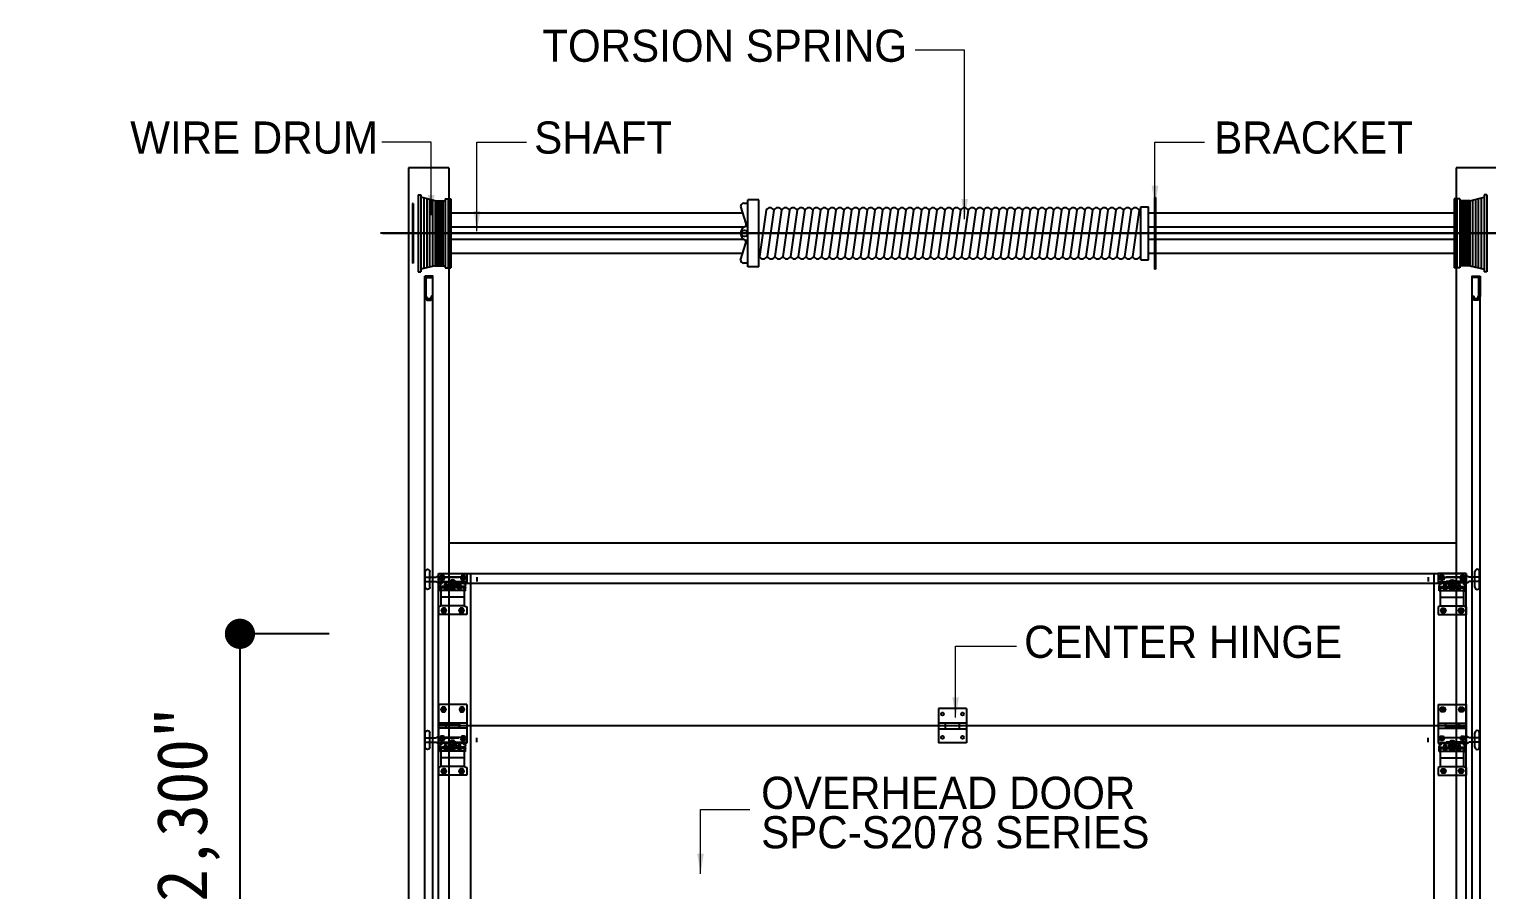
# Model space of a CAD drawing. Header units: millimetres. Extents: x 909 to 159266, y 137 to 21462.
# Drawn here: x 28010 to 31627, y 11024 to 13160 of the extents above; entities that cross this region are included whole.
import ezdxf

# ---------------------------------------------------------------- set-up
doc = ezdxf.new("R2010")
doc.units = ezdxf.units.MM
doc.header["$LTSCALE"] = 50
doc.header["$MEASUREMENT"] = 0
doc.linetypes.add('HIDDEN', pattern=[2, 1, -1])
doc.linetypes.add('HIDDEN2', pattern=[0.1875, 0.125, -0.0625])
doc.layers.get('Defpoints').update_dxf_attribs({"color": 181})
for name, color, linetype in [('252', 252, 'Continuous'), ('DIM', 7, 'Continuous'), ('OHD Frame', 2, 'Continuous'), ('OHD Panel', 5, 'Continuous'), ('OHD Track', 4, 'Continuous')]:
    doc.layers.add(name, color=color, linetype=linetype)
doc.styles.add('2020음성 1차', font='나눔고딕Bold.ttf')
doc.styles.get("Standard").update_dxf_attribs({"font": 'NanumGothicBold.ttf'})
doc.styles.add('돋움체', font='')
doc.styles.add('헤드라인', font='')
doc.styles.get('돋움체').set_extended_font_data('DotumChe')
doc.styles.get('헤드라인').set_extended_font_data('HY울릉도M')
doc.dimstyles.new('ISO-25', dxfattribs={"dimtxt": 2.5, "dimasz": 2.5, "dimexe": 1.25, "dimexo": 0.625, "dimtad": 1, "dimtxsty": 'Standard', "dimcen": 2.5, "dimadec": 0, "dimazin": 0, "dimtfac": 1, "dimtmove": 0, "dimatfit": 3, "dimfxl": 1, "dimarcsym": 0})
doc.dimstyles.new('류재성$0', dxfattribs={"dimscale": 50, "dimtxt": 3, "dimasz": 1.5, "dimexe": 0, "dimexo": 2, "dimgap": 1, "dimtad": 1, "dimdec": 0, "dimdsep": 46, "dimlunit": 6, "dimtxsty": '2020음성 1차', "dimblk1": 'DOT', "dimblk2": 'DOT', "dimsah": 1, "dimcen": 0.09, "dimclrt": 4, "dimadec": 0, "dimazin": 0, "dimtfac": 1, "dimtdec": 4, "dimtofl": 0, "dimtmove": 0, "dimatfit": 3, "dimldrblk": 'DOT', "dimfxl": 1, "dimtolj": 1, "dimtzin": 0, "dimarcsym": 0})

# ---------------------------------------------------------------- blocks, each defined once
blk = doc.blocks.new('_Dot')
at = {"layer": 'DIM', "color": 0, "lineweight": -2}
blk.add_line((-0.5, 0), (-1, 0), dxfattribs=at)
at = {"layer": 'DIM', "color": 0, "const_width": 0.5}
blk.add_lwpolyline([(-0.25, 0, 1), (0.25, 0, 1)], format="xyb", close=True, dxfattribs=at)
blk = doc.blocks.new('*D5539')
at = {"layer": '252', "color": 0, "lineweight": -2}
for p, q in [((28755, 11659.3), (28533.3, 11659.3)), ((28533.3, 11584.3), (28533.3, 9434.3)), ((28755, 9359.3), (28533.3, 9359.3))]:
    blk.add_line(p, q, dxfattribs=at)
at = {"layer": 'Defpoints', "color": 0}
for p in [(28855, 11659.3), (28533.3, 9359.3), (28855, 9359.3)]:
    blk.add_point(p, dxfattribs=at)
at = {"layer": '252', "color": 0, "linetype": 'ByBlock', "lineweight": -2, "xscale": 75, "yscale": 75, "zscale": 75}
for p, rotation in [((28533.3, 11659.3), 90), ((28533.3, 9359.3), 270)]:
    blk.add_blockref('_Dot', p, dxfattribs=dict(at, rotation=rotation))
at = {"layer": '252', "color": 4, "insert": (28405.4, 10509.3), "char_height": 125, "attachment_point": 5, "rotation": 90, "style": '돋움체'}
blk.add_mtext('\\A1;OPENING HEIGHT = "2,300"', dxfattribs=at)
blk = doc.blocks.new('2인치 TOP HINGE')
at = {"color": 8}
for p, q in [((63213.5, 108405.5, 0), (63213.5, 108382.5, 0)), ((63283.5, 108405.5, 0), (63213.5, 108405.5, 0)), ((63283.5, 108405.5, 0), (63283.5, 108382.5, 0)), ((63305, 108371.2, 0), (63305, 108409.7, 0)), ((63316.5, 108371.2, 0), (63316.5, 108409.7, 0)), ((63213.5, 108396.4, 0), (63283.5, 108396.4, 0)), ((63213.5, 108382.5, 0), (63241.5, 108382.5, 0)), ((63219.1, 108378.8, 0), (63214.5, 108382.5, 0)), ((63216.5, 108362, 0), (63216.5, 108375.3, 0)), ((63220.5, 108380, 0), (63217.5, 108382.5, 0)), ((63219.5, 108325.5, 0), (63219.5, 108367.6, 0)), ((63220.5, 108372.6, 0), (63228.7, 108372.6, 0)), ((63221.5, 108369.6, 0), (63228.5, 108369.6, 0)), ((63228.5, 108365, 0), (63228.5, 108369.6, 0)), ((63228.7, 108372.6, 0), (63228.7, 108378.2, 0)), ((63228.7, 108365.1, 0), (63228.7, 108369, 0)), ((63229, 108372, 0), (63229, 108378.1, 0)), ((63229.2, 108368.5, 0), (63233.7, 108368.5, 0)), ((63229.5, 108371.5, 0), (63233.5, 108371.5, 0)), ((63234, 108372, 0), (63234, 108378.1, 0)), ((63234.2, 108372.6, 0), (63234.2, 108378.2, 0)), ((63234.2, 108372.6, 0), (63239, 108372.6, 0)), ((63234.2, 108365.1, 0), (63234.2, 108369, 0)), ((63234.5, 108372.6, 0), (63239, 108372.6, 0)), ((63234.5, 108369.6, 0), (63239, 108369.6, 0)), ((63234.5, 108369.6, 0), (63239, 108369.6, 0)), ((63234.5, 108365, 0), (63234.5, 108369.6, 0)), ((63234.5, 108369.1, 0), (63234.5, 108369.1, 0)), ((63239.7, 108374.4, 0), (63239, 108372.6, 0)), ((63239.5, 108378.4, 0), (63239.5, 108377.2, 0)), ((63241.5, 108385.6, 0), (63241.5, 108379.7, 0)), ((63241.5, 108379.7, 0), (63248.5, 108376.7, 0)), ((63241.6, 108375.7, 0), (63242.7, 108375.7, 0)), ((63243.2, 108375, 0), (63241.8, 108371.5, 0)), ((63247.6, 108382.7, 0), (63242.4, 108384.3, 0)), ((63243.5, 108363.5, 0), (63243.5, 108374.7, 0)), ((63243.6, 108387.1, 0), (63244.3, 108387.1, 0)), ((63243.7, 108370.7, 0), (63243.7, 108374.2, 0)), ((63243.7, 108374.2, 0), (63253.2, 108374.2, 0)), ((63243.7, 108370.7, 0), (63253.2, 108370.7, 0)), ((63244, 108387.7, 0), (63244.1, 108387.9, 0)), ((63244.3, 108387.3, 0), (63244, 108387.6, 0)), ((63244, 108386.8, 0), (63244.3, 108387.2, 0)), ((63244.3, 108386.4, 0), (63244, 108386.7, 0)), ((63244, 108385.9, 0), (63244.3, 108386.3, 0)), ((63244.3, 108385.5, 0), (63244, 108385.8, 0)), ((63244, 108385, 0), (63244.3, 108385.3, 0)), ((63244.3, 108384.6, 0), (63244, 108384.9, 0)), ((63244.1, 108384.2, 0), (63244.3, 108384.4, 0)), ((63248.5, 108381.6, 0), (63248.5, 108376.7, 0)), ((63248.5, 108376.7, 0), (63255.5, 108379.7, 0)), ((63249.3, 108382.7, 0), (63254.6, 108384.3, 0)), ((63252.9, 108387.3, 0), (63252.6, 108387.6, 0)), ((63252.6, 108386.8, 0), (63252.9, 108387.2, 0)), ((63252.9, 108386.4, 0), (63252.6, 108386.7, 0)), ((63252.6, 108385.9, 0), (63252.9, 108386.3, 0)), ((63252.9, 108385.5, 0), (63252.6, 108385.8, 0)), ((63252.6, 108385, 0), (63252.9, 108385.3, 0)), ((63252.9, 108384.6, 0), (63252.6, 108384.9, 0)), ((63252.6, 108384.1, 0), (63252.9, 108384.4, 0)), ((63252.9, 108387.1, 0), (63253.3, 108387.1, 0)), ((63253.2, 108370.7, 0), (63253.2, 108374.2, 0)), ((63253.5, 108363.5, 0), (63253.5, 108374.7, 0)), ((63253.5, 108372.6, 0), (63262.7, 108372.6, 0)), ((63253.5, 108369.6, 0), (63262.5, 108369.6, 0)), ((63255.5, 108385.6, 0), (63255.5, 108379.7, 0)), ((63255.5, 108382.5, 0), (63283.5, 108382.5, 0)), ((63257.5, 108378.4, 0), (63257.5, 108377.2, 0)), ((63262.5, 108365, 0), (63262.5, 108369.6, 0)), ((63262.5, 108369.1, 0), (63262.5, 108369.1, 0)), ((63262.7, 108372.6, 0), (63262.7, 108378.2, 0)), ((63262.7, 108365.1, 0), (63262.7, 108369, 0)), ((63263, 108372, 0), (63263, 108378.1, 0)), ((63267.7, 108368.5, 0), (63263.2, 108368.5, 0)), ((63267.5, 108371.5, 0), (63263.5, 108371.5, 0)), ((63268, 108372, 0), (63268, 108378.1, 0)), ((63268.2, 108372.6, 0), (63268.2, 108378.2, 0)), ((63268.2, 108372.6, 0), (63276.5, 108372.6, 0)), ((63268.2, 108365.1, 0), (63268.2, 108369, 0)), ((63268.5, 108369.6, 0), (63275.5, 108369.6, 0)), ((63268.5, 108365, 0), (63268.5, 108369.6, 0)), ((63276.4, 108380, 0), (63279.5, 108382.5, 0)), ((63277.5, 108325.5, 0), (63277.5, 108367.6, 0)), ((63277.8, 108378.8, 0), (63282.5, 108382.5, 0)), ((63280.5, 108362, 0), (63280.5, 108375.3, 0)), ((63216.5, 108362, 0), (63219.5, 108362, 0)), ((63219.5, 108363, 0), (63277.5, 108363, 0)), ((63219.5, 108346, 0), (63277.5, 108346, 0)), ((63243.5, 108363.5, 0), (63253.5, 108363.5, 0)), ((63277.5, 108362, 0), (63280.5, 108362, 0)), ((63220.5, 108324.5, 0), (63213.5, 108322.5, 0)), ((63213.5, 108322.5, 0), (63213.5, 108303.5, 0)), ((63213.5, 108303.5, 0), (63283.5, 108303.5, 0)), ((63220.5, 108324.5, 0), (63276.5, 108324.5, 0)), ((63276.5, 108324.5, 0), (63283.5, 108322.5, 0)), ((63283.5, 108322.5, 0), (63283.5, 108303.5, 0))]:
    blk.add_line(p, q, dxfattribs=at)
at = {"color": 8, "linetype": 'HIDDEN'}
for p, q in [((63283.5, 108396, 0), (63188.5, 108396, 0)), ((63188.5, 108396, 0), (63188.5, 108385, 0)), ((63283.5, 108385, 0), (63188.5, 108385, 0)), ((63213.5, 108384.5, 0), (63283.5, 108384.5, 0)), ((63316.5, 108396, 0), (63289.5, 108396, 0)), ((63316.5, 108385, 0), (63289.5, 108385, 0))]:
    blk.add_line(p, q, dxfattribs=at)
at = {"color": 8, "linetype": 'HIDDEN', "elevation": 0}
for points in [[(63227.8, 108396.4), (63229, 108394.5), (63225.7, 108388.8), (63219.2, 108388.8), (63216, 108394.5), (63217.1, 108396.4)], [(63279.8, 108396.4), (63281, 108394.5), (63277.7, 108388.8), (63271.2, 108388.8), (63268, 108394.5), (63269.1, 108396.4)]]:
    blk.add_lwpolyline(points, dxfattribs=at)
at = {"color": 8, "elevation": 0}
for points in [[(63217.1, 108396.4), (63219.2, 108400.1), (63225.7, 108400.1), (63227.8, 108396.4)], [(63269.1, 108396.4), (63271.2, 108400.1), (63277.7, 108400.1), (63279.8, 108396.4)]]:
    blk.add_lwpolyline(points, dxfattribs=at)
for points in [[(63229.7, 108319.1), (63233, 108313.5), (63229.7, 108307.8), (63223.2, 108307.8), (63220, 108313.5), (63223.2, 108319.1)], [(63273.7, 108319.1), (63277, 108313.5), (63273.7, 108307.8), (63267.2, 108307.8), (63264, 108313.5), (63267.2, 108319.1)]]:
    blk.add_lwpolyline(points, close=True, dxfattribs=at)
at = {"color": 8}
for centre, radius in [((63226.5, 108313.5, 0), 3.53), ((63226.5, 108313.5, 0), 2.7), ((63270.5, 108313.5, 0), 3.53), ((63270.5, 108313.5, 0), 2.7)]:
    blk.add_circle(centre, radius, dxfattribs=at)
for centre, radius, start, end in [((63310.7, 108409.7, 0), 5.75, 0, 180), ((63221.3, 108374.3, 0), 4.96, 102.1217, 168.8588), ((63220.5, 108368.6, 0), 4, 90, 180), ((63222.5, 108394.5, 0), 3.53, 33.9806, 146.0194), ((63221.5, 108367.6, 0), 2, 90, 180), ((63220.2, 108379.7, 0), 0.5, 282.1217, 51.4669), ((63222.5, 108394.5, 0), 2.7, 47.0512, 132.9488), ((63227.6, 108368.9, 0), 1.09, 2.0148, 39.6589), ((63231.5, 108367.3, 0), 3.76, 217.0639, 322.9361), ((63231.5, 108375.6, 0), 3.76, 42.9905, 137.0095), ((63227.9, 108371.9, 0), 1.09, 2.0148, 39.6589), ((63229.2, 108369, 0), 0.5, 180, 270), ((63231.5, 108367.3, 0), 3.51, 218.4112, 321.5888), ((63231.5, 108375.6, 0), 3.51, 44.5745, 135.4255), ((63229.5, 108372, 0), 0.5, 180, 270), ((63233.5, 108372, 0), 0.5, 270, 0), ((63233.7, 108369, 0), 0.5, 270, 0), ((63235.1, 108371.9, 0), 1.09, 140.3411, 177.9852), ((63235.3, 108368.9, 0), 1.09, 140.3411, 177.9852), ((63239, 108372.6, 0), 3, 270, 338.125), ((63241.6, 108373.7, 0), 2, 90, 158.125), ((63242.3, 108383.5, 0), 0.811, 82.9492, 174.5861), ((63242.7, 108375.2, 0), 0.5, 338.125, 90), ((63248.5, 108383.8, 0), 14.1, 249.2199, 290.7801), ((63248.5, 108381.5, 0), 14.1, 249.2199, 290.7801), ((63244.1, 108387.7, 0), 0.0908, 135, 225), ((63249.5, 108409.1, 0), 22.2, 255.4144, 258.0189), ((63244.1, 108386.8, 0), 0.0908, 135, 225), ((63249.5, 108408.2, 0), 22.2, 255.4144, 278.8608), ((63244.1, 108385.9, 0), 0.0908, 135, 225), ((63249.5, 108407.3, 0), 22.2, 255.4144, 278.8608), ((63244.1, 108385, 0), 0.0908, 135, 225), ((63249.5, 108406.4, 0), 22.2, 255.4144, 278.8608), ((63244.2, 108387.2, 0), 0.0908, 315, 45), ((63244.2, 108386.3, 0), 0.0908, 315, 45), ((63244.2, 108385.4, 0), 0.0908, 315, 45), ((63244.2, 108384.5, 0), 0.0908, 315, 45), ((63249.5, 108409.1, 0), 22.2, 265.0057, 278.8608), ((63247.1, 108381.4, 0), 1.34, 7.0056, 69.4682), ((63249.8, 108381.4, 0), 1.34, 110.5318, 172.9944), ((63252.7, 108387.7, 0), 0.0908, 171.3665, 225), ((63252.7, 108386.8, 0), 0.0908, 135, 225), ((63252.7, 108385.9, 0), 0.0908, 135, 225), ((63252.7, 108385, 0), 0.0908, 135, 225), ((63252.9, 108387.2, 0), 0.0908, 315, 45), ((63252.9, 108386.3, 0), 0.0908, 315, 45), ((63252.9, 108385.4, 0), 0.0908, 315, 45), ((63252.9, 108384.5, 0), 0.0908, 315, 45), ((63254.7, 108383.5, 0), 0.811, 5.4139, 97.0508), ((63261.6, 108368.9, 0), 1.09, 2.0148, 39.6589), ((63265.5, 108367.3, 0), 3.76, 217.0639, 322.9361), ((63265.5, 108375.6, 0), 3.76, 42.9905, 137.0095), ((63261.9, 108371.9, 0), 1.09, 2.0148, 39.6589), ((63263.2, 108369, 0), 0.5, 180, 270), ((63265.5, 108367.3, 0), 3.51, 218.4112, 321.5888), ((63265.5, 108375.6, 0), 3.51, 44.5745, 135.4255), ((63263.5, 108372, 0), 0.5, 180, 270), ((63267.5, 108372, 0), 0.5, 270, 360), ((63267.7, 108369, 0), 0.5, 270, 0), ((63269.1, 108371.9, 0), 1.09, 140.3411, 177.9852), ((63269.3, 108368.9, 0), 1.09, 140.3411, 177.9852), ((63274.5, 108394.5, 0), 3.53, 33.9806, 146.0194), ((63274.5, 108394.5, 0), 2.7, 47.0512, 132.9488), ((63275.5, 108367.6, 0), 2, 0, 90), ((63276.7, 108379.7, 0), 0.5, 128.5331, 257.8783), ((63276.5, 108368.6, 0), 4, 0, 90), ((63275.6, 108374.3, 0), 4.96, 11.1412, 77.8783), ((63310.7, 108371.2, 0), 5.75, 180, 0), ((63220.5, 108325.5, 0), 1, 180, 270), ((63276.5, 108325.5, 0), 1, 270, 0)]:
    blk.add_arc(centre, radius, start, end, dxfattribs=at)
at = {"color": 8, "linetype": 'HIDDEN'}
for centre, radius, start, end in [((63222.5, 108394.5, 0), 3.53, 146.0194, 33.9806), ((63222.5, 108394.5, 0), 2.7, 132.9488, 47.0512), ((63274.5, 108394.5, 0), 3.53, 146.0194, 33.9806), ((63274.5, 108394.5, 0), 2.7, 132.9488, 47.0512), ((63286.5, 108394.7, 0), 3.25, 22.4962, 157.5038), ((63286.5, 108386.2, 0), 3.25, 202.4962, 337.5038)]:
    blk.add_arc(centre, radius, start, end, dxfattribs=at)
at = {"color": 8}
for centre, major_axis, ratio, start_param, end_param in [((63248.5, 108378.4, 0), (-9, 0), 0.331338, 5.603511, 10.104452), ((63248.5, 108377.2, 0), (-9, 0), 0.331338, 0, 0.583751), ((63248.5, 108385.6, 0), (-7, 0), 0.311178, 5.481577, 10.226387), ((63248.5, 108377.2, 0), (-9, 0), 0.331338, 0.935022, 3.141593), ((63248.5, 108384.5, 0), (-4.5, 0), 0.246975, 0.264484, 3.078253)]:
    blk.add_ellipse(centre, major_axis=major_axis, ratio=ratio, start_param=start_param, end_param=end_param, dxfattribs=at)
at = {"color": 8, "extrusion": (0, 0, -1)}
blk.add_ellipse((63248.5, 108379.7, 0), major_axis=(7, 0), ratio=0.426006, start_param=6.283185, end_param=9.424778, dxfattribs=at)
at = {"color": 8}
blk.add_ellipse((63248.5, 108388.1, 0), major_axis=(-4.5, 0), ratio=0.246975, dxfattribs=at)
blk = doc.blocks.new('CENTER HINGE')
at = {"color": 0}
for p, q in [((94393.2, -23219.4, 0), (94323.2, -23219.4, 0)), ((94323.2, -23254.4, 0), (94393.2, -23254.4, 0)), ((94341.2, -23269.4, 0), (94341.2, -23254.4, 0)), ((94375.2, -23254.4, 0), (94375.2, -23269.4, 0)), ((94323.2, -23269.4, 0), (94393.2, -23269.4, 0)), ((94393.2, -23304.4, 0), (94323.2, -23304.4, 0))]:
    blk.add_line(p, q, dxfattribs=at)
for p, q in [((94323.2, -23219.4, 0), (94323.2, -23304.4, 0)), ((94393.2, -23219.4, 0), (94393.2, -23304.4, 0))]:
    blk.add_line(p, q)
for centre in [(94333.7, -23232.9, 0), (94382.7, -23232.9, 0), (94333.7, -23290.9, 0), (94382.7, -23290.9, 0)]:
    blk.add_circle(centre, 3.5, dxfattribs=at)
blk = doc.blocks.new('*U5511')
at = {"rotation": 269.9999999994664}
blk.add_blockref('CENTER HINGE', (23833.8, 95553.2, 0), dxfattribs=at)
blk = doc.blocks.new('*U5510')
at = {"color": 0, "linetype": 'ByBlock', "lineweight": -2, "transparency": 16777216, "rotation": 90.00000000067517}
for p in [(30400.6, 10387.7, 0), (30400.6, 9887.7, 0), (30400.6, 9387.7, 0), (30400.6, 8887.7, 0)]:
    blk.add_blockref('*U5511', p, dxfattribs=at)
blk = doc.blocks.new('2인치 SIDE HINGE')
at = {"color": 8}
for p, q in [((63202.3, 107903.2, 0), (63272.3, 107903.2, 0)), ((63202.3, 107903.2, 0), (63202.3, 107807.2, 0)), ((63272.3, 107903.2, 0), (63272.3, 107807.2, 0)), ((63202.3, 107857.2, 0), (63220.3, 107857.2, 0)), ((63202.3, 107844.2, 0), (63220.3, 107844.2, 0)), ((63220.3, 107857.2, 0), (63220.3, 107844.2, 0)), ((63221.1, 107857.2, 0), (63253.6, 107857.2, 0)), ((63221.1, 107844.2, 0), (63221.1, 107857.2, 0)), ((63221.1, 107844.2, 0), (63253.6, 107844.2, 0)), ((63253.6, 107844.2, 0), (63253.6, 107857.2, 0)), ((63254.3, 107857.2, 0), (63272.3, 107857.2, 0)), ((63254.3, 107857.2, 0), (63254.3, 107844.2, 0)), ((63254.3, 107844.2, 0), (63272.3, 107844.2, 0)), ((63293.8, 107797.7, 0), (63293.8, 107832.7, 0)), ((63305.3, 107797.7, 0), (63305.3, 107832.7, 0)), ((63202.3, 107821.2, 0), (63272.3, 107821.2, 0)), ((63202.3, 107807.2, 0), (63230.3, 107807.2, 0)), ((63208, 107803.5, 0), (63203.3, 107807.2, 0)), ((63205.3, 107786.7, 0), (63205.3, 107800, 0)), ((63205.3, 107786.7, 0), (63208.3, 107786.7, 0)), ((63209.4, 107804.8, 0), (63206.3, 107807.2, 0)), ((63208.3, 107750.2, 0), (63208.3, 107792.3, 0)), ((63208.3, 107787.7, 0), (63266.3, 107787.7, 0)), ((63209.3, 107797.3, 0), (63217.6, 107797.3, 0)), ((63210.3, 107794.3, 0), (63217.3, 107794.3, 0)), ((63217.3, 107789.7, 0), (63217.3, 107794.3, 0)), ((63217.6, 107797.3, 0), (63217.6, 107802.9, 0)), ((63217.6, 107789.8, 0), (63217.6, 107793.7, 0)), ((63217.8, 107796.7, 0), (63217.8, 107802.8, 0)), ((63218.1, 107793.2, 0), (63222.6, 107793.2, 0)), ((63218.3, 107796.2, 0), (63222.3, 107796.2, 0)), ((63222.8, 107796.7, 0), (63222.8, 107802.8, 0)), ((63223.1, 107797.3, 0), (63223.1, 107802.9, 0)), ((63223.1, 107797.3, 0), (63227.9, 107797.3, 0)), ((63223.1, 107789.8, 0), (63223.1, 107793.7, 0)), ((63223.3, 107797.3, 0), (63227.9, 107797.3, 0)), ((63223.3, 107794.3, 0), (63227.9, 107794.3, 0)), ((63223.3, 107794.3, 0), (63227.9, 107794.3, 0)), ((63223.3, 107789.7, 0), (63223.3, 107794.3, 0)), ((63223.3, 107793.8, 0), (63223.3, 107793.8, 0)), ((63228.6, 107799.1, 0), (63227.9, 107797.3, 0)), ((63228.3, 107803.1, 0), (63228.3, 107801.9, 0)), ((63230.3, 107810.3, 0), (63230.3, 107804.4, 0)), ((63230.3, 107804.4, 0), (63237.3, 107801.4, 0)), ((63230.5, 107800.4, 0), (63231.6, 107800.4, 0)), ((63232.1, 107799.7, 0), (63230.7, 107796.2, 0)), ((63236.5, 107807.4, 0), (63231.2, 107809, 0)), ((63232.3, 107788.2, 0), (63232.3, 107799.4, 0)), ((63232.3, 107788.2, 0), (63242.3, 107788.2, 0)), ((63232.5, 107811.9, 0), (63233.2, 107811.9, 0)), ((63232.6, 107795.4, 0), (63232.6, 107798.9, 0)), ((63232.6, 107798.9, 0), (63242.1, 107798.9, 0)), ((63232.6, 107795.4, 0), (63242.1, 107795.4, 0)), ((63232.9, 107812.5, 0), (63233, 107812.6, 0)), ((63233.2, 107812, 0), (63232.9, 107812.3, 0)), ((63232.9, 107811.5, 0), (63233.2, 107811.9, 0)), ((63233.2, 107811.1, 0), (63232.9, 107811.4, 0)), ((63232.9, 107810.6, 0), (63233.2, 107811, 0)), ((63233.2, 107810.2, 0), (63232.9, 107810.5, 0)), ((63232.9, 107809.7, 0), (63233.2, 107810.1, 0)), ((63233.2, 107809.3, 0), (63232.9, 107809.6, 0)), ((63233, 107809, 0), (63233.2, 107809.2, 0)), ((63237.3, 107806.3, 0), (63237.3, 107801.4, 0)), ((63237.3, 107801.4, 0), (63244.3, 107804.4, 0)), ((63238.2, 107807.4, 0), (63243.4, 107809, 0)), ((63241.8, 107812, 0), (63241.5, 107812.3, 0)), ((63241.5, 107811.5, 0), (63241.8, 107811.9, 0)), ((63241.8, 107811.1, 0), (63241.5, 107811.4, 0)), ((63241.5, 107810.6, 0), (63241.8, 107811, 0)), ((63241.8, 107810.2, 0), (63241.5, 107810.5, 0)), ((63241.5, 107809.7, 0), (63241.8, 107810.1, 0)), ((63241.8, 107809.3, 0), (63241.5, 107809.6, 0)), ((63241.5, 107808.8, 0), (63241.8, 107809.2, 0)), ((63241.8, 107811.9, 0), (63242.2, 107811.9, 0)), ((63242.1, 107795.4, 0), (63242.1, 107798.9, 0)), ((63242.3, 107788.2, 0), (63242.3, 107799.4, 0)), ((63242.3, 107797.3, 0), (63251.6, 107797.3, 0)), ((63242.3, 107794.3, 0), (63251.3, 107794.3, 0)), ((63244.3, 107810.3, 0), (63244.3, 107804.4, 0)), ((63244.3, 107807.2, 0), (63272.3, 107807.2, 0)), ((63246.3, 107803.1, 0), (63246.3, 107801.9, 0)), ((63251.3, 107789.7, 0), (63251.3, 107794.3, 0)), ((63251.3, 107793.8, 0), (63251.3, 107793.8, 0)), ((63251.6, 107797.3, 0), (63251.6, 107802.9, 0)), ((63251.6, 107789.8, 0), (63251.6, 107793.7, 0)), ((63251.8, 107796.7, 0), (63251.8, 107802.8, 0)), ((63256.6, 107793.2, 0), (63252.1, 107793.2, 0)), ((63256.3, 107796.2, 0), (63252.3, 107796.2, 0)), ((63256.8, 107796.7, 0), (63256.8, 107802.8, 0)), ((63257.1, 107797.3, 0), (63257.1, 107802.9, 0)), ((63257.1, 107797.3, 0), (63265.3, 107797.3, 0)), ((63257.1, 107789.8, 0), (63257.1, 107793.7, 0)), ((63257.3, 107794.3, 0), (63264.3, 107794.3, 0)), ((63257.3, 107789.7, 0), (63257.3, 107794.3, 0)), ((63265.3, 107804.8, 0), (63268.3, 107807.2, 0)), ((63266.3, 107750.2, 0), (63266.3, 107792.3, 0)), ((63266.3, 107786.7, 0), (63269.3, 107786.7, 0)), ((63266.7, 107803.5, 0), (63271.3, 107807.2, 0)), ((63269.3, 107786.7, 0), (63269.3, 107800, 0)), ((63208.3, 107770.7, 0), (63266.3, 107770.7, 0)), ((63209.3, 107749.2, 0), (63202.3, 107747.2, 0)), ((63202.3, 107747.2, 0), (63202.3, 107728.2, 0)), ((63202.3, 107728.2, 0), (63272.3, 107728.2, 0)), ((63209.3, 107749.2, 0), (63265.3, 107749.2, 0)), ((63265.3, 107749.2, 0), (63272.3, 107747.2, 0)), ((63272.3, 107747.2, 0), (63272.3, 107728.2, 0))]:
    blk.add_line(p, q, dxfattribs=at)
at = {"color": 8, "linetype": 'HIDDEN'}
for p, q in [((63272.3, 107855.7, 0), (63202.3, 107855.7, 0)), ((63272.3, 107845.7, 0), (63202.3, 107845.7, 0)), ((63272.3, 107820.7, 0), (63177.3, 107820.7, 0)), ((63177.3, 107809.7, 0), (63177.3, 107820.7, 0)), ((63272.3, 107809.7, 0), (63177.3, 107809.7, 0)), ((63202.3, 107809.2, 0), (63272.3, 107809.2, 0)), ((63305.3, 107820.7, 0), (63278.3, 107820.7, 0)), ((63305.3, 107809.7, 0), (63278.3, 107809.7, 0))]:
    blk.add_line(p, q, dxfattribs=at)
at = {"color": 8, "elevation": 0}
for points in [[(63217.6, 107896.3), (63220.8, 107890.7), (63217.6, 107885.1), (63211.1, 107885.1), (63207.8, 107890.7), (63211.1, 107896.3)], [(63263.6, 107896.3), (63266.8, 107890.7), (63263.6, 107885.1), (63257.1, 107885.1), (63253.8, 107890.7), (63257.1, 107896.3)], [(63218.6, 107743.8), (63221.8, 107738.2), (63218.6, 107732.6), (63212.1, 107732.6), (63208.8, 107738.2), (63212.1, 107743.8)], [(63262.6, 107743.8), (63265.8, 107738.2), (63262.6, 107732.6), (63256.1, 107732.6), (63252.8, 107738.2), (63256.1, 107743.8)]]:
    blk.add_lwpolyline(points, close=True, dxfattribs=at)
for points in [[(63206, 107821.2), (63208.1, 107824.8), (63214.6, 107824.8), (63216.7, 107821.2)], [(63258, 107821.2), (63260.1, 107824.8), (63266.6, 107824.8), (63268.7, 107821.2)]]:
    blk.add_lwpolyline(points, dxfattribs=at)
at = {"color": 8, "linetype": 'HIDDEN', "elevation": 0}
for points in [[(63216.7, 107821.2), (63217.8, 107819.2), (63214.6, 107813.6), (63208.1, 107813.6), (63204.8, 107819.2), (63206, 107821.2)], [(63268.7, 107821.2), (63269.8, 107819.2), (63266.6, 107813.6), (63260.1, 107813.6), (63256.8, 107819.2), (63258, 107821.2)]]:
    blk.add_lwpolyline(points, dxfattribs=at)
at = {"color": 8}
for centre, radius in [((63214.3, 107890.7, 0), 3.53), ((63214.3, 107890.7, 0), 2.7), ((63260.3, 107890.7, 0), 3.53), ((63260.3, 107890.7, 0), 2.7), ((63215.3, 107738.2, 0), 3.53), ((63215.3, 107738.2, 0), 2.7), ((63259.3, 107738.2, 0), 3.53), ((63259.3, 107738.2, 0), 2.7)]:
    blk.add_circle(centre, radius, dxfattribs=at)
for centre, radius, start, end in [((63211.3, 107819.2, 0), 3.53, 33.9806, 146.0194), ((63263.3, 107819.2, 0), 3.53, 33.9806, 146.0194), ((63299.6, 107832.7, 0), 5.75, 359.8374, 180.1626), ((63210.2, 107799, 0), 4.96, 102.1217, 168.8588), ((63209.3, 107793.3, 0), 4, 90, 180), ((63210.3, 107792.3, 0), 2, 90, 180), ((63209.1, 107804.4, 0), 0.5, 282.1217, 51.4669), ((63211.3, 107819.2, 0), 2.7, 47.0512, 132.9488), ((63216.5, 107793.6, 0), 1.09, 2.0148, 39.6589), ((63220.3, 107792, 0), 3.76, 217.0639, 322.9361), ((63220.3, 107800.4, 0), 3.76, 42.9905, 137.0095), ((63216.7, 107796.6, 0), 1.09, 2.0148, 39.6589), ((63218.1, 107793.7, 0), 0.5, 180, 270), ((63220.3, 107792, 0), 3.51, 218.4112, 321.5888), ((63220.3, 107800.4, 0), 3.51, 44.5745, 135.4255), ((63218.3, 107796.7, 0), 0.5, 180, 270), ((63222.3, 107796.7, 0), 0.5, 270, 0), ((63222.6, 107793.7, 0), 0.5, 270, 0), ((63223.9, 107796.6, 0), 1.09, 140.3411, 177.9852), ((63224.2, 107793.6, 0), 1.09, 140.3411, 177.9852), ((63227.9, 107797.3, 0), 3, 270, 338.125), ((63230.5, 107798.4, 0), 2, 90, 158.125), ((63231.1, 107808.2, 0), 0.811, 82.9492, 174.5861), ((63231.6, 107799.9, 0), 0.5, 338.125, 90), ((63237.3, 107808.5, 0), 14.1, 249.2199, 290.7801), ((63237.3, 107806.2, 0), 14.1, 249.2199, 290.7801), ((63232.9, 107812.4, 0), 0.0908, 135, 225), ((63238.4, 107833.8, 0), 22.2, 255.4144, 258.0189), ((63232.9, 107811.5, 0), 0.0908, 135, 225), ((63238.4, 107832.9, 0), 22.2, 255.4144, 278.8608), ((63232.9, 107810.6, 0), 0.0908, 135, 225), ((63238.4, 107832, 0), 22.2, 255.4144, 278.8608), ((63232.9, 107809.7, 0), 0.0908, 135, 225), ((63238.4, 107831.1, 0), 22.2, 255.4144, 278.8608), ((63233.1, 107811.9, 0), 0.0908, 315, 45), ((63233.1, 107811, 0), 0.0908, 315, 45), ((63233.1, 107810.1, 0), 0.0908, 315, 45), ((63233.1, 107809.2, 0), 0.0908, 315, 45), ((63238.4, 107833.8, 0), 22.2, 265.0057, 278.8608), ((63236, 107806.1, 0), 1.34, 7.0056, 69.4682), ((63238.7, 107806.1, 0), 1.34, 110.5318, 172.9944), ((63241.5, 107812.4, 0), 0.0908, 171.3665, 225), ((63241.5, 107811.5, 0), 0.0908, 135, 225), ((63241.5, 107810.6, 0), 0.0908, 135, 225), ((63241.5, 107809.7, 0), 0.0908, 135, 225), ((63241.7, 107811.9, 0), 0.0908, 315, 45), ((63241.7, 107811, 0), 0.0908, 315, 45), ((63241.7, 107810.1, 0), 0.0908, 315, 45), ((63241.7, 107809.2, 0), 0.0908, 315, 45), ((63243.5, 107808.2, 0), 0.811, 5.4139, 97.0508), ((63250.5, 107793.6, 0), 1.09, 2.0148, 39.6589), ((63254.3, 107792, 0), 3.76, 217.0639, 322.9361), ((63254.3, 107800.4, 0), 3.76, 42.9905, 137.0095), ((63250.7, 107796.6, 0), 1.09, 2.0148, 39.6589), ((63252.1, 107793.7, 0), 0.5, 180, 270), ((63254.3, 107792, 0), 3.51, 218.4112, 321.5888), ((63254.3, 107800.4, 0), 3.51, 44.5745, 135.4255), ((63252.3, 107796.7, 0), 0.5, 180, 270), ((63256.3, 107796.7, 0), 0.5, 270, 360), ((63256.6, 107793.7, 0), 0.5, 270, 0), ((63257.9, 107796.6, 0), 1.09, 140.3411, 177.9852), ((63258.2, 107793.6, 0), 1.09, 140.3411, 177.9852), ((63263.3, 107819.2, 0), 2.7, 47.0512, 132.9488), ((63264.3, 107792.3, 0), 2, 0, 90), ((63265.6, 107804.4, 0), 0.5, 128.5331, 257.8783), ((63265.3, 107793.3, 0), 4, 0, 90), ((63264.5, 107799, 0), 4.96, 11.1412, 77.8783), ((63299.6, 107797.7, 0), 5.75, 179.8374, 0.1626), ((63209.3, 107750.2, 0), 1, 180, 270), ((63265.3, 107750.2, 0), 1, 270, 0)]:
    blk.add_arc(centre, radius, start, end, dxfattribs=at)
at = {"color": 8, "linetype": 'HIDDEN'}
for centre, radius, start, end in [((63275.3, 107819.4, 0), 3.25, 22.4962, 157.5038), ((63211.3, 107819.2, 0), 3.53, 146.0194, 33.9806), ((63211.3, 107819.2, 0), 2.7, 132.9488, 47.0512), ((63263.3, 107819.2, 0), 3.53, 146.0194, 33.9806), ((63263.3, 107819.2, 0), 2.7, 132.9488, 47.0512), ((63275.3, 107810.9, 0), 3.25, 202.4962, 337.5038)]:
    blk.add_arc(centre, radius, start, end, dxfattribs=at)
at = {"color": 8}
for centre, major_axis, ratio, start_param, end_param in [((63237.3, 107803.1, 0), (-9, 0), 0.331338, 5.603511, 10.104452), ((63237.3, 107801.9, 0), (-9, 0), 0.331338, 0, 0.583751), ((63237.3, 107810.3, 0), (-7, 0), 0.311178, 5.481577, 10.226387), ((63237.3, 107801.9, 0), (-9, 0), 0.331338, 0.935022, 3.141593), ((63237.3, 107809.2, 0), (-4.5, 0), 0.246975, 0.264484, 3.078253)]:
    blk.add_ellipse(centre, major_axis=major_axis, ratio=ratio, start_param=start_param, end_param=end_param, dxfattribs=at)
at = {"color": 8, "extrusion": (0, 0, -1)}
blk.add_ellipse((63237.3, 107804.4, 0), major_axis=(7, 0), ratio=0.426006, start_param=6.283185, end_param=9.424778, dxfattribs=at)
at = {"color": 8}
blk.add_ellipse((63237.3, 107812.9, 0), major_axis=(-4.5, 0), ratio=0.246975, dxfattribs=at)

msp = doc.modelspace()

# ---------------------------------------------------------------- linework, layer by layer
at = {"color": 1, "linetype": 'Continuous'}
for p, q in [((28975.3, 12748.7), (28975.3, 12558)), ((28982.3, 12748.7), (28982.3, 12558)), ((29017.8, 12733.9), (28982.3, 12742.7)), ((29017.8, 12733.9), (29017.8, 12572.9)), ((29042.6, 12738.9), (29042.6, 12567.8)), ((29049.6, 12738.9), (29049.6, 12567.8)), ((29056.6, 12738.9), (29056.6, 12567.8)), ((31545.9, 12738.9), (31545.9, 12567.8)), ((31552.9, 12738.9), (31552.9, 12567.8)), ((31559.9, 12738.9), (31559.9, 12567.8)), ((31584.8, 12733.9), (31620.3, 12742.7)), ((31584.8, 12733.9), (31584.8, 12572.9)), ((31620.3, 12748.7), (31620.3, 12558)), ((31627.3, 12748.7), (31627.3, 12558)), ((29017.8, 12572.9), (28982.3, 12564)), ((31584.8, 12572.9), (31620.3, 12564))]:
    msp.add_line(p, q, dxfattribs=at)
at = {"color": 1}
for p, q in [((28975.3, 12748.7), (28982.3, 12748.7)), ((29017.8, 12733.9), (29042.6, 12733.9)), ((29042.6, 12738.9), (29056.6, 12738.9)), ((31559.9, 12738.9), (31545.9, 12738.9)), ((31584.8, 12733.9), (31559.9, 12733.9)), ((31627.3, 12748.7), (31620.3, 12748.7)), ((28975.3, 12558), (28982.3, 12558)), ((29017.8, 12572.9), (29042.6, 12572.9)), ((29042.6, 12567.8), (29056.6, 12567.8)), ((31559.9, 12567.8), (31545.9, 12567.8)), ((31584.8, 12572.9), (31559.9, 12572.9)), ((31627.3, 12558), (31620.3, 12558))]:
    msp.add_line(p, q, dxfattribs=at)
at = {"color": 8, "linetype": 'Continuous'}
for p, q in [((28989.8, 12740.8), (28989.8, 12565.9)), ((28996.8, 12739.1), (28996.8, 12567.6)), ((29003.8, 12737.3), (29003.8, 12569.4)), ((29010.8, 12735.6), (29010.8, 12571.1)), ((29022.4, 12733.9), (29022.4, 12572.9)), ((29027.3, 12733.9), (29027.3, 12572.9)), ((29032.2, 12733.9), (29032.2, 12572.9)), ((29037.1, 12733.9), (29037.1, 12572.9)), ((31565.5, 12733.9), (31565.5, 12572.9)), ((31570.4, 12733.9), (31570.4, 12572.9)), ((31575.3, 12733.9), (31575.3, 12572.9)), ((31580.2, 12733.9), (31580.2, 12572.9)), ((31591.8, 12735.6), (31591.8, 12571.1)), ((31598.8, 12737.3), (31598.8, 12569.4)), ((31605.8, 12739.1), (31605.8, 12567.6)), ((31612.8, 12740.8), (31612.8, 12565.9))]:
    msp.add_line(p, q, dxfattribs=at)
at = {"color": 3}
for p, q in [((29793.2, 12570.4), (29793.2, 12736.3)), ((29821.2, 12736.3), (29793.2, 12736.3)), ((29821.2, 12570.4), (29821.2, 12736.3)), ((29775.5, 12719.7), (29788.4, 12677.9)), ((29793.2, 12727.7), (29783.4, 12727.7)), ((29838.9, 12710.9), (29822.3, 12595.8)), ((29858.1, 12710.9), (29841.6, 12595.8)), ((29877.4, 12710.9), (29860.8, 12595.8)), ((29896.7, 12710.9), (29880.1, 12595.8)), ((29915.9, 12710.9), (29899.4, 12595.8)), ((29935.2, 12710.9), (29918.7, 12595.8)), ((29954.5, 12710.9), (29937.9, 12595.8)), ((29973.7, 12710.9), (29957.2, 12595.8)), ((29993, 12710.9), (29976.5, 12595.8)), ((30012.3, 12710.9), (29995.7, 12595.8)), ((30031.6, 12710.9), (30015, 12595.8)), ((30050.8, 12710.9), (30034.3, 12595.8)), ((30070.1, 12710.9), (30053.5, 12595.8)), ((30089.4, 12710.9), (30072.8, 12595.8)), ((30108.6, 12710.9), (30092.1, 12595.8)), ((30127.9, 12710.9), (30111.3, 12595.8)), ((30147.2, 12710.9), (30130.6, 12595.8)), ((30166.4, 12710.9), (30149.9, 12595.8)), ((30185.7, 12710.9), (30169.2, 12595.8)), ((30205, 12710.9), (30188.4, 12595.8)), ((30224.2, 12710.9), (30207.7, 12595.8)), ((30243.5, 12710.9), (30227, 12595.8)), ((30262.8, 12710.9), (30246.2, 12595.8)), ((30282.6, 12710.9), (30266, 12595.8)), ((30301.8, 12710.9), (30285.3, 12595.8)), ((30321.1, 12710.9), (30304.6, 12595.8)), ((30340.4, 12710.9), (30323.8, 12595.8)), ((30359.6, 12710.9), (30343.1, 12595.8)), ((30378.9, 12710.9), (30362.4, 12595.8)), ((30398.2, 12710.9), (30381.6, 12595.8)), ((30417.5, 12710.9), (30400.9, 12595.8)), ((30436.7, 12710.9), (30420.2, 12595.8)), ((30456, 12710.9), (30439.4, 12595.8)), ((30475.3, 12710.9), (30458.7, 12595.8)), ((30494.5, 12710.9), (30478, 12595.8)), ((30513.8, 12710.9), (30497.2, 12595.8)), ((30533.1, 12710.9), (30516.5, 12595.8)), ((30552.3, 12710.9), (30535.8, 12595.8)), ((30571.6, 12710.9), (30555, 12595.8)), ((30590.9, 12710.9), (30574.3, 12595.8)), ((30610.1, 12710.9), (30593.6, 12595.8)), ((30629.4, 12710.9), (30612.9, 12595.8)), ((30648.7, 12710.9), (30632.1, 12595.8)), ((30667.9, 12710.9), (30651.4, 12595.8)), ((30687.2, 12710.9), (30670.7, 12595.8)), ((30706.5, 12710.9), (30689.9, 12595.8)), ((30725.8, 12710.9), (30709.2, 12595.8)), ((30745, 12710.9), (30728.5, 12595.8)), ((30764.3, 12710.9), (30747.7, 12595.8)), ((30768.6, 12587.3), (30768.6, 12719.4)), ((30768.6, 12719.4), (30788, 12719.4)), ((30788, 12587.3), (30788, 12719.4)), ((29788.4, 12677.9), (29788.4, 12670.4)), ((29775.5, 12587), (29788.4, 12628.8)), ((29788.4, 12628.8), (29788.4, 12636.3)), ((30768.6, 12587.3), (30788, 12587.3)), ((29793.2, 12579), (29783.4, 12579)), ((29821.2, 12570.4), (29793.2, 12570.4))]:
    msp.add_line(p, q, dxfattribs=at)
for p, q in [((30802.2, 12742.3), (30802.2, 12564.4)), ((30804.9, 12742.3), (30802.2, 12742.3)), ((30804.9, 12742.3), (30804.9, 12564.4)), ((28961.1, 12727.5), (28961.1, 12579.2)), ((28963.4, 12727.5), (28961.1, 12727.5)), ((28963.4, 12727.5), (28963.4, 12579.2)), ((29780.5, 12703.4), (29051.3, 12703.4)), ((30802.2, 12703.4), (30788, 12703.4)), ((31551.3, 12703.4), (30804.9, 12703.4)), ((29780.5, 12603.4), (29051.3, 12603.4)), ((30802.2, 12603.4), (30788, 12603.4)), ((31551.3, 12603.4), (30804.9, 12603.4)), ((28963.4, 12579.2), (28961.1, 12579.2)), ((30804.9, 12564.4), (30802.2, 12564.4)), ((29026.3, 11809.3), (31576.3, 11809.3)), ((31496.3, 9359.3), (31496.3, 11809.3)), ((31576.3, 9359.3), (31576.3, 11809.3))]:
    msp.add_line(p, q)
at = {"color": 2}
for p, q in [((29784.3, 12668.7), (29051.3, 12668.7)), ((30802.2, 12668.7), (30788, 12668.7)), ((31551.3, 12668.7), (30804.9, 12668.7)), ((29784.3, 12638), (29051.3, 12638)), ((30802.2, 12638), (30788, 12638)), ((31551.3, 12638), (30804.9, 12638))]:
    msp.add_line(p, q, dxfattribs=at)
at = {"color": 8}
for p, q in [((31715.6, 12653.4), (28881.8, 12653.4)), ((28887, 12653.4), (31720.8, 12653.4))]:
    msp.add_line(p, q, dxfattribs=at)
at = {"linetype": 'Continuous'}
for p, q in [((29026.3, 9359.3), (29026.3, 11809.3)), ((29106.3, 9359.3), (29106.3, 11809.3))]:
    msp.add_line(p, q, dxfattribs=at)
at = {"color": 3}
msp.add_circle((29785.4, 12653.3), 7.81, dxfattribs=at)
for centre, radius, start, end in [((29784.3, 12718.9), 8.9, 95.7582, 174.3625), ((29848.5, 12706), 10.8, 26.4971, 153.5029), ((29867.8, 12706), 10.8, 26.4971, 153.5029), ((29887, 12706), 10.8, 26.4971, 153.5029), ((29906.3, 12706), 10.8, 26.4971, 153.5029), ((29925.6, 12706), 10.8, 26.4971, 153.5029), ((29944.8, 12706), 10.8, 26.4971, 153.5029), ((29964.1, 12706), 10.8, 26.4971, 153.5029), ((29983.4, 12706), 10.8, 26.4971, 153.5029), ((30002.6, 12706), 10.8, 26.4971, 153.5029), ((30021.9, 12706), 10.8, 26.4971, 153.5029), ((30041.2, 12706), 10.8, 26.4971, 153.5029), ((30060.5, 12706), 10.8, 26.4971, 153.5029), ((30079.7, 12706), 10.8, 26.4971, 153.5029), ((30099, 12706), 10.8, 26.4971, 153.5029), ((30118.3, 12706), 10.8, 26.4971, 153.5029), ((30137.5, 12706), 10.8, 26.4971, 153.5029), ((30156.8, 12706), 10.8, 26.4971, 153.5029), ((30176.1, 12706), 10.8, 26.4971, 153.5029), ((30195.3, 12706), 10.8, 26.4971, 153.5029), ((30214.6, 12706), 10.8, 26.4971, 153.5029), ((30233.9, 12706), 10.8, 26.4971, 153.5029), ((30253.1, 12706), 10.8, 26.4971, 153.5029), ((30272.9, 12706), 10.8, 26.4971, 153.5029), ((30292.2, 12706), 10.8, 26.4971, 153.5029), ((30311.5, 12706), 10.8, 26.4971, 153.5029), ((30330.7, 12706), 10.8, 26.4971, 153.5029), ((30350, 12706), 10.8, 26.4971, 153.5029), ((30369.3, 12706), 10.8, 26.4971, 153.5029), ((30388.5, 12706), 10.8, 26.4971, 153.5029), ((30407.8, 12706), 10.8, 26.4971, 153.5029), ((30427.1, 12706), 10.8, 26.4971, 153.5029), ((30446.4, 12706), 10.8, 26.4971, 153.5029), ((30465.6, 12706), 10.8, 26.4971, 153.5029), ((30484.9, 12706), 10.8, 26.4971, 153.5029), ((30504.2, 12706), 10.8, 26.4971, 153.5029), ((30523.4, 12706), 10.8, 26.4971, 153.5029), ((30542.7, 12706), 10.8, 26.4971, 153.5029), ((30562, 12706), 10.8, 26.4971, 153.5029), ((30581.2, 12706), 10.8, 26.4971, 153.5029), ((30600.5, 12706), 10.8, 26.4971, 153.5029), ((30619.8, 12706), 10.8, 26.4971, 153.5029), ((30639, 12706), 10.8, 26.4971, 153.5029), ((30658.3, 12706), 10.8, 26.4971, 153.5029), ((30677.6, 12706), 10.8, 26.4971, 153.5029), ((30696.8, 12706), 10.8, 26.4971, 153.5029), ((30716.1, 12706), 10.8, 26.4971, 153.5029), ((30735.4, 12706), 10.8, 26.4971, 153.5029), ((30754.7, 12706), 10.8, 26.4971, 153.5029), ((29793.2, 12653.3), 17.7, 90, 270), ((29831.9, 12600.6), 10.8, 206.4971, 333.5029), ((29851.2, 12600.6), 10.8, 206.4971, 333.5029), ((29870.5, 12600.6), 10.8, 206.4971, 333.5029), ((29889.8, 12600.6), 10.8, 206.4971, 333.5029), ((29909, 12600.6), 10.8, 206.4971, 333.5029), ((29928.3, 12600.6), 10.8, 206.4971, 333.5029), ((29947.6, 12600.6), 10.8, 206.4971, 333.5029), ((29966.8, 12600.6), 10.8, 206.4971, 333.5029), ((29986.1, 12600.6), 10.8, 206.4971, 333.5029), ((30005.4, 12600.6), 10.8, 206.4971, 333.5029), ((30024.6, 12600.6), 10.8, 206.4971, 333.5029), ((30043.9, 12600.6), 10.8, 206.4971, 333.5029), ((30063.2, 12600.6), 10.8, 206.4971, 333.5029), ((30082.4, 12600.6), 10.8, 206.4971, 333.5029), ((30101.7, 12600.6), 10.8, 206.4971, 333.5029), ((30121, 12600.6), 10.8, 206.4971, 333.5029), ((30140.2, 12600.6), 10.8, 206.4971, 333.5029), ((30159.5, 12600.6), 10.8, 206.4971, 333.5029), ((30178.8, 12600.6), 10.8, 206.4971, 333.5029), ((30198.1, 12600.6), 10.8, 206.4971, 333.5029), ((30217.3, 12600.6), 10.8, 206.4971, 333.5029), ((30236.6, 12600.6), 10.8, 206.4971, 333.5029), ((30256.4, 12600.6), 10.8, 206.4971, 333.5029), ((30275.6, 12600.6), 10.8, 206.4971, 333.5029), ((30294.9, 12600.6), 10.8, 206.4971, 333.5029), ((30314.2, 12600.6), 10.8, 206.4971, 333.5029), ((30333.5, 12600.6), 10.8, 206.4971, 333.5029), ((30352.7, 12600.6), 10.8, 206.4971, 333.5029), ((30372, 12600.6), 10.8, 206.4971, 333.5029), ((30391.3, 12600.6), 10.8, 206.4971, 333.5029), ((30410.5, 12600.6), 10.8, 206.4971, 333.5029), ((30429.8, 12600.6), 10.8, 206.4971, 333.5029), ((30449.1, 12600.6), 10.8, 206.4971, 333.5029), ((30468.3, 12600.6), 10.8, 206.4971, 333.5029), ((30487.6, 12600.6), 10.8, 206.4971, 333.5029), ((30506.9, 12600.6), 10.8, 206.4971, 333.5029), ((30526.1, 12600.6), 10.8, 206.4971, 333.5029), ((30545.4, 12600.6), 10.8, 206.4971, 333.5029), ((30564.7, 12600.6), 10.8, 206.4971, 333.5029), ((30584, 12600.6), 10.8, 206.4971, 333.5029), ((30603.2, 12600.6), 10.8, 206.4971, 333.5029), ((30622.5, 12600.6), 10.8, 206.4971, 333.5029), ((30641.8, 12600.6), 10.8, 206.4971, 333.5029), ((30661, 12600.6), 10.8, 206.4971, 333.5029), ((30680.3, 12600.6), 10.8, 206.4971, 333.5029), ((30699.6, 12600.6), 10.8, 206.4971, 333.5029), ((30718.8, 12600.6), 10.8, 206.4971, 333.5029), ((30738.1, 12600.6), 10.8, 206.4971, 333.5029), ((30757.4, 12600.6), 10.8, 206.4971, 333.5029), ((29784.3, 12587.8), 8.9, 185.6375, 264.2418)]:
    msp.add_arc(centre, radius, start, end, dxfattribs=at)
at = {"layer": 'OHD Frame'}
for p, q in [((28951.3, 12815.9), (28951.3, 9359.3)), ((29051.3, 12815.9), (29051.3, 11809.3)), ((31551.3, 12815.9), (31551.3, 11809.3)), ((31651.3, 12815.9), (31551.3, 12815.9)), ((31551.3, 11884.3), (29051.3, 11884.3))]:
    msp.add_line(p, q, dxfattribs=at)
at = {"layer": 'OHD Frame', "ltscale": 100}
msp.add_line((29051.3, 12815.9), (28951.3, 12815.9), dxfattribs=at)
at = {"layer": 'OHD Frame', "color": 1, "linetype": 'HIDDEN2', "ltscale": 0.2}
for p, q in [((29051.3, 11809.3), (29051.3, 9359.3)), ((31551.3, 11809.3), (31551.3, 9359.3)), ((31551.3, 11784.3), (29051.3, 11784.3))]:
    msp.add_line(p, q, dxfattribs=at)
at = {"layer": 'OHD Panel', "color": 0}
msp.add_line((31576.3, 11431.3), (29026.3, 11431.3), dxfattribs=at)
at = {"layer": 'OHD Track'}
for p, q in [((28992, 9359.3), (28992, 12547.2)), ((29012, 9359.3), (29012, 12547.2)), ((31590.6, 9359.3), (31590.6, 12547.2)), ((31610.6, 9359.3), (31610.6, 12547.2))]:
    msp.add_line(p, q, dxfattribs=at)
at = {"layer": 'OHD Track', "color": 1}
for points in [[(28992, 12547.2), (28992, 12497.2), (28997, 12487.2), (29007, 12487.2), (29012, 12497.2), (29008.4, 12497.2), (29005, 12490.4), (28999, 12490.4), (28995.2, 12498), (28995.2, 12544), (29012, 12544), (29012, 12547.2)], [(31610.6, 12547.2), (31610.6, 12497.2), (31605.6, 12487.2), (31595.6, 12487.2), (31590.6, 12497.2), (31594.2, 12497.2), (31597.6, 12490.4), (31603.6, 12490.4), (31607.4, 12498), (31607.4, 12544), (31590.6, 12544), (31590.6, 12547.2)]]:
    msp.add_lwpolyline(points, close=True, dxfattribs=at)

# ---------------------------------------------------------------- block references
at = {"color": 0, "xscale": -1}
for name, p in [('2인치 TOP HINGE', (92309.8, -96596.1)), ('2인치 SIDE HINGE', (92298.6, -96419.4))]:
    msp.add_blockref(name, p, dxfattribs=at)
at = {"color": 0}
for name, p in [('2인치 TOP HINGE', (-31707.2, -96596.1)), ('2인치 SIDE HINGE', (-31696, -96419.4))]:
    msp.add_blockref(name, p, dxfattribs=at)
msp.add_blockref('*U5510', (1095.7, 471.6))

# ---------------------------------------------------------------- texts
at = {"color": 3, "style": '헤드라인'}
for s, height, p in [('TORSION SPRING', 79.834, (29283.4, 13079)), ('WIRE DRUM', 79.83, (28261.1, 12851.1)), ('SHAFT', 79.83, (29263.4, 12851.1)), ('BRACKET', 79.83, (30950.7, 12851.1)), ('CENTER HINGE', 79.834, (30479.1, 11599.6)), ('OVERHEAD DOOR', 79.834, (29826.6, 11224.8)), ('SPC-S2078 SERIES', 79.834, (29826.6, 11126.9))]:
    msp.add_text(s, height=height, dxfattribs=at).set_placement(p)

# ---------------------------------------------------------------- dimensions: what is measured, and where the dimension line sits
at = {"layer": '252', "color": 0}
dim = msp.add_linear_dim(base=(28533.3, 9359.3), p1=(28855, 11659.3), p2=(28855, 9359.3), angle=90, text='OPENING HEIGHT = "<>"', dimstyle='류재성$0', override={"dimtxt": 2.5, "dimtxsty": '돋움체'}, dxfattribs=at)
dim.commit()
dim.dimension.update_dxf_attribs({"geometry": '*D5539', "text_midpoint": (28405.4, 10509.3)})

# ---------------------------------------------------------------- leaders
for points in [[(30331.5, 12688.8), (30331.5, 13107.7), (30208.6, 13107.7)], [(29008.1, 12698.3), (29008.1, 12879.8), (28885.1, 12879.8)], [(29121.5, 12658.7), (29121.5, 12879.8), (29244.4, 12879.8)], [(30803.8, 12721.4), (30803.8, 12879.8), (30926.7, 12879.8)], [(30309.2, 11451.6), (30309.2, 11628.3), (30460.1, 11628.3)], [(29676.2, 11063.9), (29676.2, 11223.1), (29798.2, 11223.1)]]:
    msp.add_leader(points, dimstyle='ISO-25', override={"dimasz": 50, "dimtad": 0, "dimclrd": 1, "dimlwd": 9})

doc.saveas('drawing.dxf')
